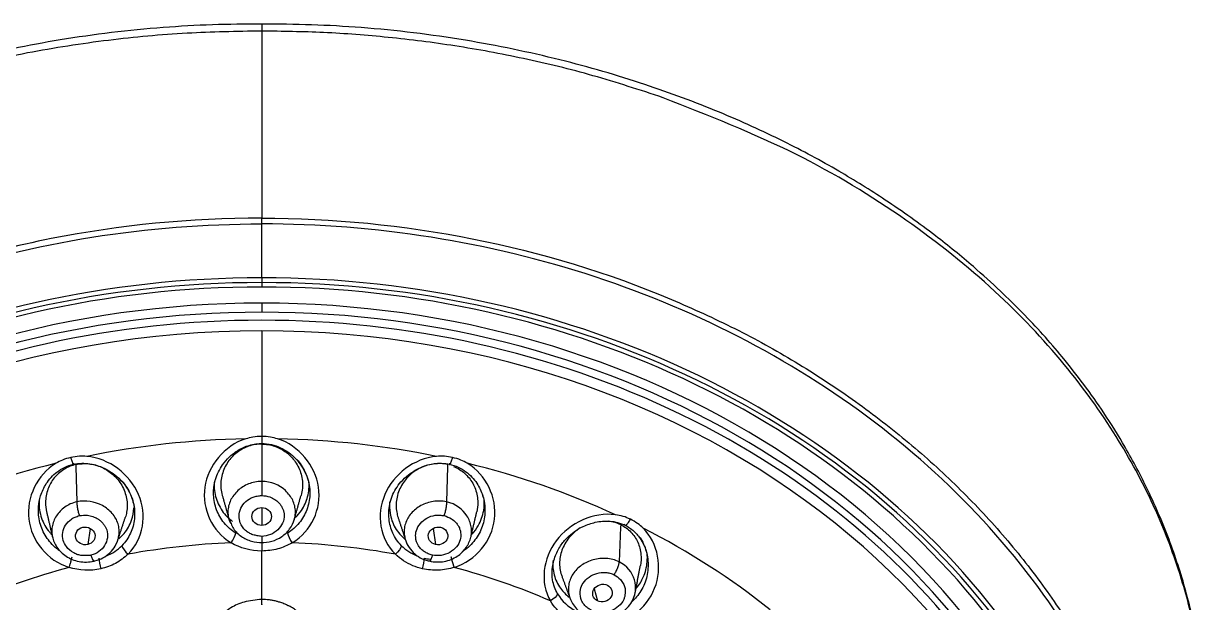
# Model space of a CAD drawing. Extents: x 0 to 1128, y 0 to 827.
# Drawn here: x 452.5 to 505.1, y 551 to 576.8 of the extents above; entities that cross this region are included whole.
import ezdxf

# ---------------------------------------------------------------- set-up
doc = ezdxf.new("R2010")
doc.units = 0
doc.header["$LTSCALE"] = 3
doc.header["$MEASUREMENT"] = 0
doc.linetypes.add('CENTER2', pattern=[28.575, 19.05, -3.175, 3.175, -3.175])
doc.layers.add('1', color=7, linetype='CONTINUOUS')
doc.layers.add('Cneter', color=1, linetype='CENTER2', lineweight=13)

msp = doc.modelspace()

# ---------------------------------------------------------------- linework, layer by layer
at = {"layer": '1', "color": 7, "linetype": 'Continuous'}
for p, q in [((463.091, 565.457), (463.091, 567.858)), ((463.091, 565.457), (463.091, 565.245)), ((463.091, 565.245), (463.091, 565.047)), ((463.091, 564.33), (463.091, 563.927)), ((463.091, 563.099), (463.091, 558.407)), ((463.091, 558.066), (463.091, 557.963)), ((463.091, 557.963), (463.091, 556.403)), ((454.83, 557.154), (454.832, 557.051)), ((454.832, 557.051), (454.868, 555.495)), ((471.35, 557.051), (471.314, 555.495)), ((471.353, 557.154), (471.35, 557.051)), ((463.091, 555.244), (463.091, 554.45)), ((455.469, 554.312), (455.362, 553.597)), ((470.713, 554.312), (470.82, 553.597)), ((479.047, 554.377), (478.977, 552.833)), ((479.051, 554.48), (479.047, 554.377)), ((463.091, 551.156), (463.091, 553.307)), ((477.875, 551.629), (478.022, 551.095))]:
    msp.add_line(p, q, dxfattribs=at)
for centre, major_axis, start_param, end_param in [((463.091, 532.806), (38.932, 0), 1.570796, 3.633743), ((463.091, 532.736), (38.762, 0), 1.570796, 4.712389), ((463.091, 532.806), (38.932, 0), 5.765608, 7.853982), ((463.091, 532.736), (38.762, 0), 4.712389, 7.853982), ((463.091, 532.712), (38.555, 0), 1.570796, 4.712389), ((463.091, 532.712), (38.555, 0), 4.712389, 7.853982), ((463.091, 532.712), (-37.7, 0), 4.712389, 7.319813), ((463.091, 532.712), (-37.7, 0), 2.104965, 4.712389), ((463.091, 532.303), (37.281, 0), 0, 3.141593), ((463.091, 532.561), (37.4, 0), 1.570796, 2.79938), ((463.091, 532.561), (37.4, 0), 0.336028, 1.570796), ((463.091, 532.107), (-36.953, 0), 4.712389, 6.283185), ((463.091, 532.107), (-36.953, 0), 3.141593, 4.712389), ((463.091, 530.889), (32.688, 0), 1.592468, 1.810937), ((463.091, 530.889), (32.688, 0), 1.330704, 1.549137), ((463.091, 530.889), (32.688, 0), 1.854267, 2.072736), ((463.091, 530.889), (32.688, 0), 1.068905, 1.287338), ((463.091, 530.889), (32.688, 0), 0.807105, 1.025539), ((463.091, 530.174), (28.054, 0), 1.619126, 1.784199), ((463.091, 530.174), (28.054, 0), 1.357293, 1.522366), ((463.091, 530.174), (28.054, 0), 1.880901, 2.045989), ((463.091, 530.174), (28.054, 0), 1.095502, 1.260591)]:
    msp.add_ellipse(centre, major_axis=major_axis, ratio=0.838671, start_param=start_param, end_param=end_param, dxfattribs=at)
for points, knots in [([(463.092, 576.731), (461.625, 576.742), (458.622, 576.643), (454.215, 576.105), (450.031, 575.25), (446.284, 574.171), (442.98, 572.956), (440.115, 571.668), (437.662, 570.361), (435.397, 568.967), (433.385, 567.544), (431.677, 566.165), (430.376, 564.999), (429.321, 563.967), (428.383, 562.971), (427.448, 561.891), (426.53, 560.722), (425.588, 559.385), (424.619, 557.825), (423.605, 555.906), (422.678, 553.723), (421.916, 551.337), (421.398, 548.941), (421.079, 546.251), (421.052, 544.382), (421.097, 543.313)], [0, 0, 0, 0, 0.064721, 0.133436, 0.197352, 0.256812, 0.311316, 0.360669, 0.405217, 0.445127, 0.49094, 0.528108, 0.556544, 0.580716, 0.604638, 0.628295, 0.656369, 0.684261, 0.716828, 0.75682, 0.804138, 0.848945, 0.897193, 0.941937, 1, 1, 1, 1]), ([(463.091, 576.755), (463.091, 576.754), (463.091, 576.695), (463.091, 576.53), (463.091, 576.426)], [0, 0, 0, 0, 0.460579, 1, 1, 1, 1]), ([(505.085, 543.318), (505.13, 544.385), (505.104, 546.252), (504.784, 548.94), (504.266, 551.337), (503.504, 553.723), (502.577, 555.906), (501.563, 557.825), (500.595, 559.384), (499.657, 560.716), (498.746, 561.876), (497.827, 562.94), (496.91, 563.917), (495.882, 564.927), (494.61, 566.076), (492.927, 567.445), (490.933, 568.868), (488.68, 570.269), (486.229, 571.588), (483.36, 572.892), (480.044, 574.124), (476.276, 575.221), (472.059, 576.091), (467.609, 576.64), (464.574, 576.742), (463.091, 576.731)], [0, 0, 0, 0, 0.057989, 0.102735, 0.150988, 0.195799, 0.243121, 0.283117, 0.315685, 0.343512, 0.371334, 0.394633, 0.418061, 0.441605, 0.46944, 0.506212, 0.551838, 0.591748, 0.636407, 0.685962, 0.740773, 0.800676, 0.865146, 0.934513, 1, 1, 1, 1]), ([(463.091, 576.426), (461.984, 576.407), (459.706, 576.368), (456.221, 576.043), (452.61, 575.479), (448.899, 574.65), (446.48, 573.865), (445.243, 573.464)], [0, 0, 0, 0, 0.180089, 0.37042, 0.570347, 0.78006, 1, 1, 1, 1]), ([(480.94, 573.464), (479.906, 573.803), (477.88, 574.469), (474.776, 575.222), (471.733, 575.788), (468.763, 576.164), (465.891, 576.387), (464.009, 576.413), (463.091, 576.426)], [0, 0, 0, 0, 0.184013, 0.36086, 0.53082, 0.694117, 0.850658, 1, 1, 1, 1]), ([(504.86, 540.801), (504.964, 541.546), (505.114, 543.083), (505.136, 545.403), (504.948, 547.72), (504.538, 550.102), (503.845, 552.654), (502.73, 555.491), (501.078, 558.549), (498.766, 561.753), (495.679, 565.008), (491.708, 568.176), (486.81, 571.157), (482.946, 572.675), (480.94, 573.464)], [0, 0, 0, 0, 0.053992, 0.111354, 0.168641, 0.223642, 0.288019, 0.361808, 0.444929, 0.537413, 0.639218, 0.750226, 0.870307, 1, 1, 1, 1]), ([(457.049, 500.187), (452.009, 500.822), (447.151, 502.263), (438.405, 506.497), (434.502, 509.329), (428.215, 515.942), (425.807, 519.77), (422.84, 527.862), (422.264, 532.152), (423.018, 540.604), (424.347, 544.774), (428.74, 552.406), (431.787, 555.884), (439.203, 561.648), (443.549, 563.945), (452.984, 567.053), (458.003, 567.853), (463.091, 567.852)], [0, 0, 0, 0, 0.125, 0.125, 0.25, 0.25, 0.375, 0.375, 0.5, 0.5, 0.625, 0.625, 0.75, 0.75, 0.875, 0.875, 1, 1, 1, 1]), ([(463.091, 568.11), (459.924, 568.111), (456.794, 567.805), (450.67, 566.589), (447.674, 565.675), (444.869, 564.498)], [0, 0, 0, 0, 0.5, 0.5, 1, 1, 1, 1]), ([(469.133, 500.187), (474.134, 500.819), (478.991, 502.244), (487.751, 506.485), (491.652, 509.299), (497.959, 515.931), (500.363, 519.746), (503.346, 527.852), (503.922, 532.141), (503.167, 540.6), (501.835, 544.768), (497.447, 552.412), (494.391, 555.884), (486.977, 561.654), (482.62, 563.95), (473.204, 567.049), (468.149, 567.852), (463.091, 567.852)], [0, 0, 0, 0, 0.125, 0.125, 0.25, 0.25, 0.375, 0.375, 0.5, 0.5, 0.625, 0.625, 0.75, 0.75, 0.875, 0.875, 1, 1, 1, 1]), ([(481.313, 564.499), (482.26, 564.078), (484.153, 563.237), (486.831, 561.743), (489.37, 560.089), (491.742, 558.27), (493.936, 556.3), (495.938, 554.191), (497.735, 551.956), (499.317, 549.609), (500.672, 547.165), (501.793, 544.638), (502.673, 542.044), (503.307, 539.4), (503.69, 536.722), (503.819, 534.026), (503.727, 532.018), (503.611, 530.912), (503.587, 530.702)], [0, 0, 0, 0, 0.065645, 0.131286, 0.196924, 0.262559, 0.328196, 0.393835, 0.459473, 0.525111, 0.590749, 0.656388, 0.722029, 0.787671, 0.853315, 0.91896, 0.984607, 1, 1, 1, 1]), ([(462.382, 558.297), (461.43, 557.996), (460.705, 557.104), (460.429, 555.186), (460.869, 554.188), (461.736, 553.675)], [0, 0, 0, 0, 0.5, 0.5, 1, 1, 1, 1]), ([(463.091, 558.407), (462.959, 558.402), (462.718, 558.392), (462.487, 558.327), (462.383, 558.297)], [0, 0, 0, 0, 0.548882, 1, 1, 1, 1]), ([(463.091, 558.407), (463.091, 558.383), (463.091, 558.33), (463.091, 558.221), (463.091, 558.128), (463.091, 558.095), (463.091, 558.089), (463.091, 558.089)], [0, 0, 0, 0, 0.182217, 0.382948, 0.784409, 0.98514, 1, 1, 1, 1]), ([(463.799, 558.297), (463.693, 558.327), (463.462, 558.393), (463.221, 558.402), (463.091, 558.407)], [0, 0, 0, 0, 0.459068, 1, 1, 1, 1]), ([(464.449, 553.675), (465.314, 554.191), (465.754, 555.186), (465.477, 557.105), (464.751, 557.996), (463.799, 558.297)], [0, 0, 0, 0, 0.5, 0.5, 1, 1, 1, 1]), ([(460.953, 555.997), (460.96, 556.167), (461.026, 556.559), (461.28, 557.077), (461.644, 557.503), (462.037, 557.811), (462.545, 558.038), (462.92, 558.089), (463.125, 558.089)], [0, 0, 0, 0, 0.160109, 0.381877, 0.515933, 0.664166, 0.825179, 1, 1, 1, 1]), ([(463.091, 558.066), (462.894, 558.066), (462.695, 558.031), (462.326, 557.905), (462.152, 557.811), (461.841, 557.575), (461.702, 557.429), (461.477, 557.1), (461.39, 556.912), (461.281, 556.516), (461.261, 556.302), (461.291, 555.99), (461.311, 555.885), (461.34, 555.784)], [0, 0, 0, 0, 0.173834, 0.173834, 0.346166, 0.346166, 0.523751, 0.523751, 0.708766, 0.708766, 0.902636, 0.902636, 1, 1, 1, 1]), ([(463.091, 558.089), (463.24, 558.088), (463.527, 558.055), (464.073, 557.866), (464.646, 557.44), (465.098, 556.752), (465.213, 556.256), (465.23, 555.996)], [0, 0, 0, 0, 0.130152, 0.258735, 0.512732, 0.761, 1, 1, 1, 1]), ([(463.091, 558.066), (463.286, 558.066), (463.483, 558.032), (463.85, 557.908), (464.025, 557.814), (464.336, 557.58), (464.475, 557.434), (464.702, 557.106), (464.79, 556.918), (464.9, 556.523), (464.921, 556.31), (464.892, 555.995), (464.872, 555.888), (464.842, 555.784)], [0, 0, 0, 0, 0.172112, 0.172112, 0.344099, 0.344099, 0.521541, 0.521541, 0.706826, 0.706826, 0.900054, 0.900054, 1, 1, 1, 1]), ([(454.605, 557.47), (454.479, 557.437), (454.249, 557.375), (454.042, 557.261), (453.948, 557.209)], [0, 0, 0, 0, 0.54889, 1, 1, 1, 1]), ([(455.317, 557.517), (455.207, 557.523), (454.967, 557.537), (454.732, 557.494), (454.605, 557.47)], [0, 0, 0, 0, 0.459061, 1, 1, 1, 1]), ([(454.605, 557.47), (454.611, 557.447), (454.625, 557.395), (454.657, 557.29), (454.692, 557.2), (454.72, 557.161), (454.741, 557.157), (454.747, 557.188), (454.747, 557.216)], [0, 0, 0, 0, 0.1149, 0.241473, 0.49462, 0.621194, 0.747767, 1, 1, 1, 1]), ([(457.15, 553.168), (457.843, 553.857), (458, 554.918), (457.234, 556.721), (456.31, 557.431), (455.317, 557.517)], [0, 0, 0, 0, 0.5, 0.5, 1, 1, 1, 1]), ([(464.661, 557.38), (464.73, 557.301), (464.865, 557.122), (465.031, 556.825), (465.156, 556.495), (465.226, 556.152), (465.244, 555.694), (465.13, 555.133), (464.79, 554.537), (464.439, 554.228), (464.235, 554.105)], [0, 0, 0, 0, 0.081767, 0.173589, 0.265412, 0.357235, 0.449058, 0.632704, 0.816349, 1, 1, 1, 1]), ([(470.864, 557.517), (469.87, 557.431), (468.949, 556.723), (468.182, 554.917), (468.34, 553.852), (469.035, 553.168)], [0, 0, 0, 0, 0.5, 0.5, 1, 1, 1, 1]), ([(471.577, 557.47), (471.46, 557.492), (471.224, 557.536), (470.984, 557.523), (470.864, 557.517)], [0, 0, 0, 0, 0.499316, 1, 1, 1, 1]), ([(471.435, 557.216), (471.435, 557.188), (471.441, 557.157), (471.462, 557.161), (471.49, 557.2), (471.525, 557.289), (471.557, 557.395), (471.571, 557.446), (471.577, 557.47)], [0, 0, 0, 0, 0.252109, 0.378599, 0.505088, 0.758067, 0.884557, 1, 1, 1, 1]), ([(472.233, 557.209), (472.138, 557.262), (471.931, 557.376), (471.701, 557.437), (471.577, 557.47)], [0, 0, 0, 0, 0.459072, 1, 1, 1, 1]), ([(453.948, 557.209), (453.103, 556.71), (452.625, 555.685), (452.858, 553.762), (453.552, 552.889), (454.53, 552.58)], [0, 0, 0, 0, 0.5, 0.5, 1, 1, 1, 1]), ([(453.171, 555.289), (453.185, 555.452), (453.253, 555.8), (453.504, 556.347), (453.891, 556.774), (454.326, 557.042), (454.581, 557.132), (454.721, 557.165)], [0, 0, 0, 0, 0.193791, 0.4264, 0.695171, 0.8429, 1, 1, 1, 1]), ([(454.83, 557.154), (454.64, 557.111), (454.456, 557.034), (454.132, 556.832), (453.988, 556.702), (453.748, 556.406), (453.652, 556.233), (453.52, 555.865), (453.484, 555.663), (453.482, 555.329), (453.497, 555.192), (453.528, 555.058)], [0, 0, 0, 0, 0.20831, 0.20831, 0.414822, 0.414822, 0.627629, 0.627629, 0.849338, 0.849338, 1, 1, 1, 1]), ([(454.721, 557.165), (454.972, 557.215), (455.431, 557.232), (456.069, 557.032), (456.547, 556.731), (456.984, 556.321), (457.348, 555.727), (457.44, 555.255), (457.44, 554.997)], [0, 0, 0, 0, 0.183648, 0.345694, 0.485537, 0.60072, 0.791827, 1, 1, 1, 1]), ([(454.83, 557.154), (455.018, 557.196), (455.217, 557.205), (455.603, 557.165), (455.796, 557.112), (456.157, 556.952), (456.329, 556.841), (456.632, 556.571), (456.766, 556.407), (456.975, 556.048), (457.051, 555.845), (457.122, 555.441), (457.121, 555.234), (457.073, 554.96), (457.053, 554.883), (457.029, 554.807)], [0, 0, 0, 0, 0.148214, 0.148214, 0.296321, 0.296321, 0.449124, 0.449124, 0.608682, 0.608682, 0.77508, 0.77508, 0.936186, 0.936186, 1, 1, 1, 1]), ([(468.744, 555.034), (468.748, 555.282), (468.842, 555.74), (469.2, 556.323), (469.635, 556.732), (470.112, 557.032), (470.75, 557.233), (471.21, 557.216), (471.462, 557.165)], [0, 0, 0, 0, 0.202297, 0.393427, 0.509745, 0.650716, 0.813952, 1, 1, 1, 1]), ([(471.353, 557.154), (471.163, 557.197), (470.962, 557.206), (470.573, 557.164), (470.38, 557.11), (470.019, 556.948), (469.848, 556.836), (469.545, 556.565), (469.412, 556.402), (469.204, 556.041), (469.129, 555.837), (469.06, 555.432), (469.061, 555.227), (469.111, 554.955), (469.129, 554.88), (469.153, 554.807)], [0, 0, 0, 0, 0.149694, 0.149694, 0.298096, 0.298096, 0.45102, 0.45102, 0.610343, 0.610343, 0.777291, 0.777291, 0.938156, 0.938156, 1, 1, 1, 1]), ([(471.429, 557.172), (471.57, 557.141), (471.828, 557.055), (472.271, 556.791), (472.668, 556.363), (472.927, 555.808), (472.998, 555.454), (473.011, 555.287)], [0, 0, 0, 0, 0.156018, 0.30293, 0.57111, 0.804349, 1, 1, 1, 1]), ([(471.619, 557.07), (471.711, 557.032), (471.8, 556.987), (472.045, 556.835), (472.19, 556.706), (472.43, 556.411), (472.528, 556.24), (472.662, 555.872), (472.698, 555.67), (472.701, 555.333), (472.686, 555.194), (472.654, 555.058)], [0, 0, 0, 0, 0.118563, 0.118563, 0.34742, 0.34742, 0.583534, 0.583534, 0.830086, 0.830086, 1, 1, 1, 1]), ([(471.655, 552.579), (472.632, 552.892), (473.324, 553.762), (473.557, 555.685), (473.078, 556.71), (472.233, 557.209)], [0, 0, 0, 0, 0.5, 0.5, 1, 1, 1, 1]), ([(456.842, 556.463), (456.874, 556.428), (456.981, 556.301), (457.144, 556.066), (457.298, 555.749), (457.431, 555.307), (457.466, 554.737), (457.294, 554.084), (457.038, 553.708), (456.874, 553.545)], [0, 0, 0, 0, 0.042474, 0.148865, 0.255256, 0.361647, 0.57443, 0.787212, 1, 1, 1, 1]), ([(460.991, 556.429), (460.979, 556.313), (460.977, 556.197), (461.004, 555.852), (461.064, 555.622), (461.256, 555.197), (461.393, 554.994), (461.633, 554.754), (461.711, 554.688), (461.793, 554.628)], [0, 0, 0, 0, 0.169512, 0.169512, 0.508278, 0.508278, 0.855009, 0.855009, 1, 1, 1, 1]), ([(463.091, 556.403), (462.884, 556.403), (462.49, 556.322), (462.007, 556.015), (461.732, 555.65), (461.614, 555.32), (461.581, 555.06), (461.603, 554.861), (461.63, 554.753), (461.636, 554.729)], [0, 0, 0, 0, 0.215645, 0.43129, 0.646935, 0.754758, 0.86258, 0.970403, 1, 1, 1, 1]), ([(464.524, 554.658), (464.54, 554.705), (464.577, 554.837), (464.601, 555.061), (464.568, 555.32), (464.45, 555.65), (464.066, 556.161), (463.505, 556.403), (463.091, 556.403)], [0, 0, 0, 0, 0.05811, 0.162764, 0.267419, 0.372073, 0.581382, 1, 1, 1, 1]), ([(463.091, 556.403), (463.091, 556.371), (463.091, 556.311), (463.091, 556.207), (463.091, 556.091), (463.091, 555.936), (463.091, 555.826), (463.091, 555.778)], [0, 0, 0, 0, 0.248207, 0.37359, 0.498973, 0.74974, 1, 1, 1, 1]), ([(464.593, 554.799), (464.693, 554.897), (464.783, 555.004), (464.983, 555.303), (465.076, 555.509), (465.195, 555.951), (465.216, 556.194), (465.192, 556.431)], [0, 0, 0, 0, 0.22993, 0.22993, 0.601553, 0.601553, 1, 1, 1, 1]), ([(461.948, 554.106), (461.744, 554.228), (461.393, 554.535), (461.054, 555.132), (460.947, 555.654), (460.95, 555.957), (460.955, 556.032)], [0, 0, 0, 0, 0.300707, 0.601413, 0.90212, 1, 1, 1, 1]), ([(463.091, 553.958), (463.025, 553.967), (462.894, 553.985), (462.702, 554.027), (462.523, 554.106), (462.308, 554.27), (462.13, 554.531), (462.063, 554.884), (462.142, 555.222), (462.365, 555.521), (462.612, 555.679), (462.799, 555.738), (462.927, 555.763), (463.025, 555.772), (463.091, 555.778)], [0, 0, 0, 0, 0.063643, 0.126094, 0.187936, 0.250867, 0.393803, 0.500687, 0.625167, 0.749838, 0.874914, 0.906043, 0.937167, 1, 1, 1, 1]), ([(463.091, 555.778), (463.215, 555.766), (463.424, 555.746), (463.636, 555.63), (463.754, 555.546), (463.834, 555.476), (463.899, 555.41), (463.952, 555.334), (464.002, 555.248), (464.039, 555.159), (464.066, 555.081), (464.085, 555.003), (464.109, 554.826), (464.046, 554.539), (463.819, 554.238), (463.492, 554.009), (463.224, 553.975), (463.091, 553.958)], [0, 0, 0, 0, 0.117822, 0.197526, 0.233095, 0.261972, 0.304107, 0.327018, 0.357576, 0.406557, 0.428802, 0.443927, 0.492279, 0.617472, 0.745259, 0.873294, 1, 1, 1, 1]), ([(472.902, 555.817), (472.935, 555.719), (472.976, 555.562), (473.008, 555.344), (473.025, 555.111), (473.009, 554.822), (472.91, 554.372), (472.655, 553.852), (472.293, 553.475), (472.055, 553.31), (472.008, 553.279)], [0, 0, 0, 0, 0.106491, 0.166235, 0.22598, 0.345468, 0.464956, 0.703932, 0.942909, 1, 1, 1, 1]), ([(454.152, 553.294), (454.113, 553.319), (453.884, 553.48), (453.529, 553.851), (453.273, 554.372), (453.173, 554.821), (453.158, 555.099), (453.169, 555.262), (453.173, 555.308)], [0, 0, 0, 0, 0.058776, 0.35284, 0.646903, 0.793935, 0.940967, 1, 1, 1, 1]), ([(453.207, 555.631), (453.203, 555.595), (453.201, 555.559), (453.188, 555.27), (453.224, 555.01), (453.386, 554.55), (453.504, 554.34), (453.682, 554.119), (453.713, 554.083), (453.745, 554.048)], [0, 0, 0, 0, 0.063575, 0.063575, 0.510505, 0.510505, 0.917939, 0.917939, 1, 1, 1, 1]), ([(454.868, 555.495), (454.668, 555.45), (454.311, 555.286), (453.932, 554.884), (453.773, 554.471), (453.755, 554.144), (453.777, 553.99), (453.793, 553.923)], [0, 0, 0, 0, 0.256756, 0.513512, 0.770268, 0.898646, 1, 1, 1, 1]), ([(456.555, 553.498), (456.557, 553.501), (456.607, 553.579), (456.689, 553.743), (456.754, 554), (456.762, 554.263), (456.714, 554.523), (456.608, 554.768), (456.398, 555.061), (455.879, 555.472), (455.268, 555.585), (454.868, 555.495)], [0, 0, 0, 0, 0.002701, 0.085809, 0.168918, 0.252026, 0.335134, 0.418242, 0.501351, 0.667567, 1, 1, 1, 1]), ([(454.868, 555.495), (454.869, 555.463), (454.873, 555.403), (454.887, 555.301), (454.907, 555.187), (454.939, 555.036), (454.968, 554.929), (454.982, 554.882)], [0, 0, 0, 0, 0.248207, 0.37359, 0.498973, 0.74974, 1, 1, 1, 1]), ([(456.741, 553.851), (456.827, 553.923), (456.906, 554.003), (457.121, 554.262), (457.233, 554.463), (457.365, 554.851), (457.399, 555.038), (457.407, 555.227)], [0, 0, 0, 0, 0.210693, 0.210693, 0.641134, 0.641134, 1, 1, 1, 1]), ([(468.781, 555.5), (468.765, 555.331), (468.771, 555.16), (468.834, 554.765), (468.913, 554.539), (469.144, 554.145), (469.296, 553.97), (469.473, 553.825)], [0, 0, 0, 0, 0.267542, 0.267542, 0.641045, 0.641045, 1, 1, 1, 1]), ([(471.314, 555.495), (471.114, 555.54), (470.71, 555.547), (470.155, 555.355), (469.784, 555.061), (469.575, 554.768), (469.468, 554.523), (469.42, 554.263), (469.428, 554), (469.472, 553.825), (469.505, 553.739), (469.506, 553.735)], [0, 0, 0, 0, 0.181159, 0.362319, 0.543478, 0.634058, 0.724638, 0.815217, 0.905797, 0.996377, 1, 1, 1, 1]), ([(471.314, 555.495), (471.313, 555.463), (471.309, 555.403), (471.295, 555.301), (471.275, 555.187), (471.243, 555.036), (471.214, 554.929), (471.2, 554.882)], [0, 0, 0, 0, 0.248207, 0.37359, 0.498973, 0.74974, 1, 1, 1, 1]), ([(472.387, 553.914), (472.404, 553.984), (472.428, 554.142), (472.409, 554.471), (472.186, 555.049), (471.714, 555.405), (471.314, 555.495)], [0, 0, 0, 0, 0.105231, 0.233055, 0.488703, 1, 1, 1, 1]), ([(472.442, 554.055), (472.548, 554.172), (472.641, 554.299), (472.839, 554.644), (472.923, 554.877), (472.988, 555.284), (472.992, 555.46), (472.976, 555.633)], [0, 0, 0, 0, 0.271503, 0.271503, 0.694429, 0.694429, 1, 1, 1, 1]), ([(455.503, 553.12), (455.436, 553.115), (455.305, 553.104), (455.107, 553.103), (454.912, 553.14), (454.657, 553.252), (454.411, 553.466), (454.245, 553.794), (454.224, 554.138), (454.353, 554.476), (454.548, 554.683), (454.711, 554.78), (454.828, 554.832), (454.92, 554.862), (454.982, 554.882)], [0, 0, 0, 0, 0.063643, 0.126094, 0.187936, 0.250867, 0.393803, 0.500687, 0.625167, 0.749838, 0.874914, 0.906043, 0.937167, 1, 1, 1, 1]), ([(454.982, 554.882), (455.105, 554.898), (455.312, 554.924), (455.55, 554.858), (455.689, 554.802), (455.786, 554.752), (455.868, 554.702), (455.94, 554.639), (456.013, 554.567), (456.075, 554.488), (456.123, 554.419), (456.164, 554.347), (456.237, 554.182), (456.259, 553.89), (456.126, 553.55), (455.875, 553.257), (455.627, 553.165), (455.503, 553.12)], [0, 0, 0, 0, 0.117822, 0.197526, 0.233095, 0.261972, 0.304107, 0.327018, 0.357576, 0.406557, 0.428802, 0.443927, 0.492279, 0.617472, 0.745259, 0.873294, 1, 1, 1, 1]), ([(461.636, 554.729), (461.654, 554.668), (461.677, 554.603), (461.707, 554.539), (461.709, 554.535)], [0, 0, 0, 0, 0.930131, 1, 1, 1, 1]), ([(463.064, 553.687), (463.23, 553.681), (463.548, 553.719), (464.003, 553.931), (464.359, 554.28), (464.497, 554.564), (464.544, 554.722)], [0, 0, 0, 0, 0.244755, 0.492959, 0.746174, 1, 1, 1, 1]), ([(469.31, 553.546), (469.146, 553.707), (468.889, 554.082), (468.745, 554.63), (468.74, 554.973), (468.747, 555.09)], [0, 0, 0, 0, 0.397101, 0.794202, 1, 1, 1, 1]), ([(470.679, 553.12), (470.618, 553.143), (470.497, 553.189), (470.323, 553.272), (470.173, 553.386), (470.012, 553.593), (469.915, 553.883), (469.952, 554.24), (470.125, 554.55), (470.425, 554.792), (470.71, 554.891), (470.906, 554.907), (471.038, 554.904), (471.135, 554.891), (471.2, 554.882)], [0, 0, 0, 0, 0.063643, 0.126094, 0.187936, 0.250867, 0.393803, 0.500687, 0.625167, 0.749838, 0.874914, 0.906043, 0.937167, 1, 1, 1, 1]), ([(471.2, 554.882), (471.317, 554.844), (471.513, 554.78), (471.684, 554.621), (471.775, 554.514), (471.831, 554.429), (471.876, 554.351), (471.905, 554.265), (471.929, 554.172), (471.939, 554.077), (471.942, 553.996), (471.938, 553.916), (471.911, 553.74), (471.768, 553.475), (471.463, 553.234), (471.081, 553.083), (470.813, 553.108), (470.679, 553.12)], [0, 0, 0, 0, 0.117822, 0.197526, 0.233095, 0.261972, 0.304107, 0.327018, 0.357576, 0.406557, 0.428802, 0.443927, 0.492279, 0.617472, 0.745259, 0.873294, 1, 1, 1, 1]), ([(478.817, 554.922), (477.848, 555.053), (476.792, 554.564), (475.588, 552.975), (475.451, 551.908), (475.929, 551.094)], [0, 0, 0, 0, 0.5, 0.5, 1, 1, 1, 1]), ([(476.005, 552.43), (476.016, 552.64), (476.092, 553.018), (476.343, 553.524), (476.65, 553.899), (476.999, 554.187), (477.412, 554.43), (477.944, 554.618), (478.601, 554.675), (479.033, 554.558), (479.258, 554.454)], [0, 0, 0, 0, 0.149902, 0.278612, 0.384657, 0.471317, 0.572925, 0.695938, 0.838182, 1, 1, 1, 1]), ([(479.484, 554.723), (479.378, 554.77), (479.165, 554.863), (478.933, 554.903), (478.817, 554.922)], [0, 0, 0, 0, 0.499316, 1, 1, 1, 1]), ([(479.21, 554.515), (479.211, 554.487), (479.222, 554.454), (479.262, 554.452), (479.316, 554.482), (479.385, 554.559), (479.446, 554.654), (479.473, 554.701), (479.484, 554.723)], [0, 0, 0, 0, 0.252109, 0.378599, 0.505088, 0.758067, 0.884557, 1, 1, 1, 1]), ([(480.045, 554.328), (479.967, 554.399), (479.798, 554.555), (479.595, 554.664), (479.484, 554.723)], [0, 0, 0, 0, 0.459061, 1, 1, 1, 1]), ([(461.734, 554.528), (461.76, 554.449), (461.861, 554.231), (462.172, 553.94), (462.627, 553.719), (462.95, 553.681), (463.118, 553.686)], [0, 0, 0, 0, 0.146827, 0.436256, 0.720092, 1, 1, 1, 1]), ([(477.251, 554.336), (477.108, 554.246), (476.976, 554.139), (476.711, 553.862), (476.585, 553.68), (476.413, 553.302), (476.36, 553.102), (476.323, 552.703), (476.341, 552.497), (476.407, 552.271), (476.418, 552.238), (476.43, 552.204)], [0, 0, 0, 0, 0.197501, 0.197501, 0.454792, 0.454792, 0.702708, 0.702708, 0.95524, 0.95524, 1, 1, 1, 1]), ([(478.277, 549.957), (479.301, 550.049), (480.199, 550.743), (480.923, 552.561), (480.724, 553.661), (480.045, 554.328)], [0, 0, 0, 0, 0.5, 0.5, 1, 1, 1, 1]), ([(479.051, 554.48), (479.22, 554.398), (479.373, 554.285), (479.63, 554.02), (479.735, 553.864), (479.888, 553.526), (479.937, 553.338), (479.966, 552.991), (479.957, 552.83), (479.927, 552.672)], [0, 0, 0, 0, 0.257119, 0.257119, 0.514052, 0.514052, 0.779133, 0.779133, 1, 1, 1, 1]), ([(479.229, 554.468), (479.379, 554.393), (479.647, 554.21), (479.968, 553.832), (480.182, 553.376), (480.248, 553.048), (480.261, 552.875)], [0, 0, 0, 0, 0.248321, 0.496179, 0.747262, 1, 1, 1, 1]), ([(453.786, 553.953), (453.828, 553.778), (453.968, 553.451), (454.311, 553.113), (454.666, 552.926), (454.974, 552.836), (455.307, 552.809), (455.528, 552.838), (455.64, 552.866)], [0, 0, 0, 0, 0.219959, 0.460031, 0.588092, 0.72013, 0.856788, 1, 1, 1, 1]), ([(455.587, 552.854), (455.715, 552.877), (455.956, 552.952), (456.284, 553.158), (456.544, 553.444), (456.655, 553.667), (456.695, 553.789)], [0, 0, 0, 0, 0.24522, 0.493088, 0.745262, 1, 1, 1, 1]), ([(463.091, 553.958), (463.091, 553.907), (463.091, 553.808), (463.091, 553.719), (463.091, 553.691), (463.091, 553.686), (463.091, 553.685)], [0, 0, 0, 0, 0.393247, 0.78729, 0.984311, 1, 1, 1, 1]), ([(464.449, 553.675), (464.24, 553.569), (463.816, 553.355), (463.334, 553.323), (463.091, 553.307)], [0, 0, 0, 0, 0.494744, 1, 1, 1, 1]), ([(469.479, 553.813), (469.518, 553.688), (469.627, 553.46), (469.888, 553.166), (470.22, 552.954), (470.465, 552.877), (470.595, 552.854)], [0, 0, 0, 0, 0.254578, 0.506797, 0.754704, 1, 1, 1, 1]), ([(470.543, 552.866), (470.655, 552.839), (470.875, 552.81), (471.206, 552.837), (471.512, 552.925), (471.865, 553.109), (472.205, 553.439), (472.347, 553.76), (472.391, 553.931)], [0, 0, 0, 0, 0.144377, 0.281851, 0.41437, 0.542587, 0.782, 1, 1, 1, 1]), ([(479.88, 553.944), (479.903, 553.912), (479.988, 553.786), (480.111, 553.547), (480.216, 553.218), (480.27, 552.876), (480.272, 552.528), (480.222, 552.181), (480.117, 551.847), (479.912, 551.443), (479.696, 551.181), (479.533, 551.032)], [0, 0, 0, 0, 0.037822, 0.146041, 0.254259, 0.362478, 0.470697, 0.578916, 0.687135, 0.795354, 1, 1, 1, 1]), ([(454.53, 552.58), (454.536, 552.597), (454.549, 552.635), (454.576, 552.719), (454.604, 552.813), (454.629, 552.9), (454.649, 552.979), (454.66, 553.026), (454.664, 553.049)], [0, 0, 0, 0, 0.115565, 0.242053, 0.495027, 0.621515, 0.748002, 1, 1, 1, 1]), ([(455.503, 553.12), (455.517, 553.071), (455.549, 552.975), (455.588, 552.89), (455.613, 552.858), (455.633, 552.85), (455.642, 552.869), (455.645, 552.889)], [0, 0, 0, 0, 0.25026, 0.501027, 0.62641, 0.751793, 1, 1, 1, 1]), ([(457.15, 553.168), (456.974, 553.02), (456.622, 552.722), (456.167, 552.585), (455.94, 552.517)], [0, 0, 0, 0, 0.5006, 1, 1, 1, 1]), ([(470.679, 553.12), (470.665, 553.071), (470.633, 552.975), (470.594, 552.89), (470.569, 552.858), (470.549, 552.85), (470.54, 552.869), (470.537, 552.889)], [0, 0, 0, 0, 0.25026, 0.501027, 0.62641, 0.751793, 1, 1, 1, 1]), ([(479.759, 551.668), (479.88, 551.815), (479.982, 551.979), (480.152, 552.363), (480.209, 552.593), (480.24, 552.954), (480.239, 553.088), (480.226, 553.22)], [0, 0, 0, 0, 0.338166, 0.338166, 0.757973, 0.757973, 1, 1, 1, 1]), ([(471.655, 552.579), (471.421, 552.522), (470.953, 552.409), (470.479, 552.481), (470.242, 552.517)], [0, 0, 0, 0, 0.499674, 1, 1, 1, 1]), ([(476.248, 551.406), (476.135, 551.599), (476.007, 551.966), (475.996, 552.356), (476.011, 552.523)], [0, 0, 0, 0, 0.569963, 1, 1, 1, 1]), ([(476.044, 552.904), (476.022, 552.683), (476.037, 552.458), (476.15, 552.034), (476.249, 551.83), (476.485, 551.507), (476.613, 551.375), (476.758, 551.264)], [0, 0, 0, 0, 0.354244, 0.354244, 0.711662, 0.711662, 1, 1, 1, 1]), ([(478.977, 552.833), (478.798, 552.92), (478.411, 553.014), (477.821, 552.949), (477.38, 552.744), (477.094, 552.506), (476.92, 552.292), (476.799, 552.05), (476.731, 551.794), (476.719, 551.531), (476.753, 551.339), (476.786, 551.237), (476.793, 551.219)], [0, 0, 0, 0, 0.163683, 0.327366, 0.491049, 0.57289, 0.654731, 0.736573, 0.818414, 0.900256, 0.982097, 1, 1, 1, 1]), ([(478.977, 552.833), (478.975, 552.802), (478.967, 552.743), (478.939, 552.645), (478.902, 552.538), (478.839, 552.397), (478.784, 552.299), (478.757, 552.257)], [0, 0, 0, 0, 0.248207, 0.37359, 0.498973, 0.74974, 1, 1, 1, 1]), ([(479.534, 551.041), (479.579, 551.114), (479.653, 551.271), (479.733, 551.605), (479.686, 552.213), (479.336, 552.659), (478.977, 552.833)], [0, 0, 0, 0, 0.119331, 0.245141, 0.49676, 1, 1, 1, 1]), ([(477.75, 550.664), (477.698, 550.699), (477.595, 550.77), (477.452, 550.888), (477.34, 551.031), (477.245, 551.266), (477.235, 551.568), (477.373, 551.906), (477.628, 552.168), (477.986, 552.337), (478.288, 552.372), (478.482, 552.345), (478.607, 552.313), (478.697, 552.28), (478.757, 552.257)], [0, 0, 0, 0, 0.063643, 0.126094, 0.187936, 0.250867, 0.393803, 0.500687, 0.625167, 0.749838, 0.874914, 0.906043, 0.937167, 1, 1, 1, 1]), ([(478.757, 552.257), (478.858, 552.195), (479.028, 552.09), (479.147, 551.899), (479.203, 551.777), (479.233, 551.682), (479.254, 551.596), (479.257, 551.507), (479.253, 551.412), (479.235, 551.318), (479.216, 551.239), (479.189, 551.162), (479.112, 550.997), (478.898, 550.772), (478.536, 550.604), (478.126, 550.54), (477.875, 550.623), (477.75, 550.664)], [0, 0, 0, 0, 0.117822, 0.197526, 0.233095, 0.261972, 0.304107, 0.327018, 0.357576, 0.406557, 0.428802, 0.443927, 0.492279, 0.617472, 0.745259, 0.873294, 1, 1, 1, 1]), ([(463.091, 551.156), (462.827, 551.133), (462.343, 551.092), (461.746, 550.818), (461.393, 550.556), (461.167, 550.332), (460.998, 550.128), (460.839, 549.873), (460.732, 549.641), (460.678, 549.481), (460.645, 549.368), (460.613, 549.217), (460.6, 549.053), (460.588, 548.91), (460.584, 548.846), (460.584, 548.807), (460.585, 548.754), (460.592, 548.657), (460.613, 548.511), (460.647, 548.356), (460.685, 548.215), (460.731, 548.097), (460.784, 547.982), (460.86, 547.827), (460.979, 547.639), (461.148, 547.429), (461.317, 547.261), (461.465, 547.145), (461.665, 547.008), (461.888, 546.884), (462.13, 546.776), (462.365, 546.697), (462.623, 546.639), (462.893, 546.612), (463.031, 546.607), (463.091, 546.605)], [0, 0, 0, 0, 0.099903, 0.182822, 0.249637, 0.272415, 0.310235, 0.35663, 0.395302, 0.415851, 0.427259, 0.444558, 0.480792, 0.496573, 0.505001, 0.50807, 0.512857, 0.527536, 0.549016, 0.575142, 0.594563, 0.610353, 0.628038, 0.647194, 0.682044, 0.719487, 0.756633, 0.777642, 0.794325, 0.852293, 0.876747, 0.897194, 0.947485, 0.977166, 1, 1, 1, 1]), ([(463.091, 550.926), (463.091, 550.922), (463.091, 550.922), (463.091, 550.945), (463.091, 551.022), (463.091, 551.111), (463.091, 551.156)], [0, 0, 0, 0, 0.160247, 0.328734, 0.665708, 1, 1, 1, 1]), ([(463.091, 546.605), (463.256, 546.612), (463.456, 546.621), (463.691, 546.67), (463.848, 546.709), (464.28, 546.842), (464.667, 547.08), (464.932, 547.328), (464.981, 547.378), (465.035, 547.435), (465.205, 547.631), (465.495, 548.096), (465.615, 548.653), (465.592, 549.044), (465.575, 549.167), (465.557, 549.273), (465.511, 549.474), (465.399, 549.783), (465.214, 550.09), (465.038, 550.305), (464.936, 550.409), (464.876, 550.466), (464.818, 550.52), (464.746, 550.581), (464.666, 550.641), (464.605, 550.685), (464.542, 550.727), (464.459, 550.781), (464.355, 550.839), (464.212, 550.911), (464.047, 550.982), (463.873, 551.04), (463.719, 551.083), (463.565, 551.114), (463.41, 551.138), (463.251, 551.154), (463.148, 551.155), (463.091, 551.156)], [0, 0, 0, 0, 0.062533, 0.075701, 0.091402, 0.124506, 0.249278, 0.263813, 0.270145, 0.277558, 0.295638, 0.375581, 0.501404, 0.528764, 0.540943, 0.55377, 0.57395, 0.627643, 0.690567, 0.720055, 0.740105, 0.748985, 0.753577, 0.771715, 0.786354, 0.793063, 0.801468, 0.816275, 0.831771, 0.84792, 0.878332, 0.90118, 0.91839, 0.939393, 0.960953, 0.978229, 1, 1, 1, 1]), ([(476.79, 551.226), (476.822, 551.135), (476.903, 550.966), (477.078, 550.739), (477.299, 550.553), (477.466, 550.464), (477.556, 550.427)], [0, 0, 0, 0, 0.25367, 0.504628, 0.75332, 1, 1, 1, 1]), ([(477.509, 550.45), (477.612, 550.398), (477.824, 550.321), (478.17, 550.277), (478.52, 550.308), (478.856, 550.417), (479.16, 550.596), (479.414, 550.835), (479.602, 551.127), (479.671, 551.34), (479.693, 551.452)], [0, 0, 0, 0, 0.125467, 0.249273, 0.373432, 0.498521, 0.623626, 0.749097, 0.87475, 1, 1, 1, 1])]:
    msp.add_open_spline(points, degree=3, knots=knots, dxfattribs=at)
for points, degree in [([(463.091, 576.426), (463.091, 573.657), (463.091, 570.886), (463.091, 568.112)], 3), ([(463.091, 568.112), (469.389, 568.109), (475.682, 566.862), (481.313, 564.499)], 3), ([(463.091, 567.858), (463.091, 567.955), (463.091, 568.047), (463.091, 568.11)], 3), ([(461.34, 555.782), (461.641, 554.713)], 1), ([(464.541, 554.713), (464.842, 555.783)], 1), ([(463.091, 554.45), (462.977, 554.45), (462.75, 554.535), (462.609, 554.842), (462.75, 555.151), (462.977, 555.244), (463.091, 555.244)], 3), ([(463.091, 555.244), (463.205, 555.244), (463.432, 555.151), (463.573, 554.841), (463.432, 554.535), (463.205, 554.45), (463.091, 554.45)], 3), ([(453.528, 555.057), (453.792, 553.926)], 1), ([(456.692, 553.78), (457.028, 554.806)], 1), ([(461.632, 554.744), (461.734, 554.528)], 1), ([(469.154, 554.805), (469.49, 553.78)], 1), ([(472.39, 553.925), (472.654, 555.057)], 1), ([(479.051, 554.48), (478.884, 554.561), (478.697, 554.613), (478.509, 554.635)], 3), ([(455.362, 553.597), (455.252, 553.572), (455.008, 553.605), (454.785, 553.871), (454.832, 554.201), (455.024, 554.341), (455.135, 554.366)], 3), ([(455.135, 554.366), (455.245, 554.391), (455.49, 554.349), (455.715, 554.08), (455.667, 553.753), (455.472, 553.621), (455.362, 553.597)], 3), ([(461.736, 553.675), (461.826, 553.806), (461.929, 554.015), (461.948, 554.106)], 3), ([(464.235, 554.105), (464.254, 554.015), (464.358, 553.806), (464.449, 553.675)], 3), ([(470.82, 553.597), (470.71, 553.621), (470.515, 553.753), (470.467, 554.08), (470.692, 554.349), (470.938, 554.391), (471.048, 554.366)], 3), ([(471.048, 554.366), (471.158, 554.341), (471.35, 554.202), (471.397, 553.871), (471.174, 553.605), (470.93, 553.572), (470.82, 553.597)], 3), ([(463.091, 553.307), (462.613, 553.307), (462.139, 553.44), (461.736, 553.675)], 3), ([(456.194, 553.098), (456.451, 553.204), (456.683, 553.357), (456.873, 553.545)], 3), ([(456.874, 553.545), (456.892, 553.459), (457.025, 553.276), (457.15, 553.168)], 3), ([(469.31, 553.546), (469.292, 553.459), (469.159, 553.276), (469.035, 553.168)], 3), ([(470.242, 552.517), (470.092, 552.551), (469.803, 552.644), (469.39, 552.866), (469.149, 553.059), (469.035, 553.168)], 3), ([(469.31, 553.546), (469.503, 553.356), (469.737, 553.202), (469.993, 553.096)], 3), ([(455.94, 552.517), (455.479, 552.414), (454.985, 552.439), (454.53, 552.58)], 3), ([(455.854, 552.99), (455.856, 552.892), (455.897, 552.665), (455.94, 552.517)], 3), ([(470.242, 552.517), (470.285, 552.665), (470.326, 552.892), (470.328, 552.99)], 3), ([(470.328, 552.99), (470.41, 552.972), (470.492, 552.958), (470.575, 552.95)], 3), ([(479.699, 551.462), (479.927, 552.672)], 1), ([(476.431, 552.202), (476.801, 551.197)], 1), ([(478.022, 551.095), (477.924, 551.142), (477.774, 551.312), (477.822, 551.639), (478.115, 551.851), (478.363, 551.838), (478.462, 551.79)], 3), ([(478.462, 551.79), (478.561, 551.742), (478.705, 551.566), (478.656, 551.235), (478.365, 551.026), (478.121, 551.047), (478.022, 551.095)], 3), ([(476.248, 551.406), (476.232, 551.323), (476.077, 551.172), (475.929, 551.094)], 3), ([(476.906, 550.202), (476.771, 550.268), (476.519, 550.421), (476.183, 550.725), (476.007, 550.964), (475.929, 551.094)], 3), ([(476.249, 551.406), (476.438, 551.085), (476.725, 550.817), (477.072, 550.647)], 3)]:
    msp.add_open_spline(points, degree=degree, dxfattribs=at)
for points, weights in [([(463.091, 553.789), (463.091, 553.674), (463.091, 553.486), (463.091, 553.307)], [1, 0.853738885315, 0.853738878378, 0.999999979188]), ([(471.655, 552.579), (471.594, 552.752), (471.541, 552.937), (471.519, 553.048)], [1.0000010385, 0.848189665428, 0.848189928218, 1.00000182687])]:
    msp.add_rational_spline(points, weights, degree=3, dxfattribs=at)
at = {"layer": 'Cneter', "lineweight": 5, "ltscale": 0.5}
msp.add_open_spline([(463.091, 547.12), (463.091, 497.853), (463.091, 160.982)], degree=1, knots=[0, 0, 0.9078632, 0.999296, 0.999296], dxfattribs=at)

doc.saveas('drawing.dxf')
